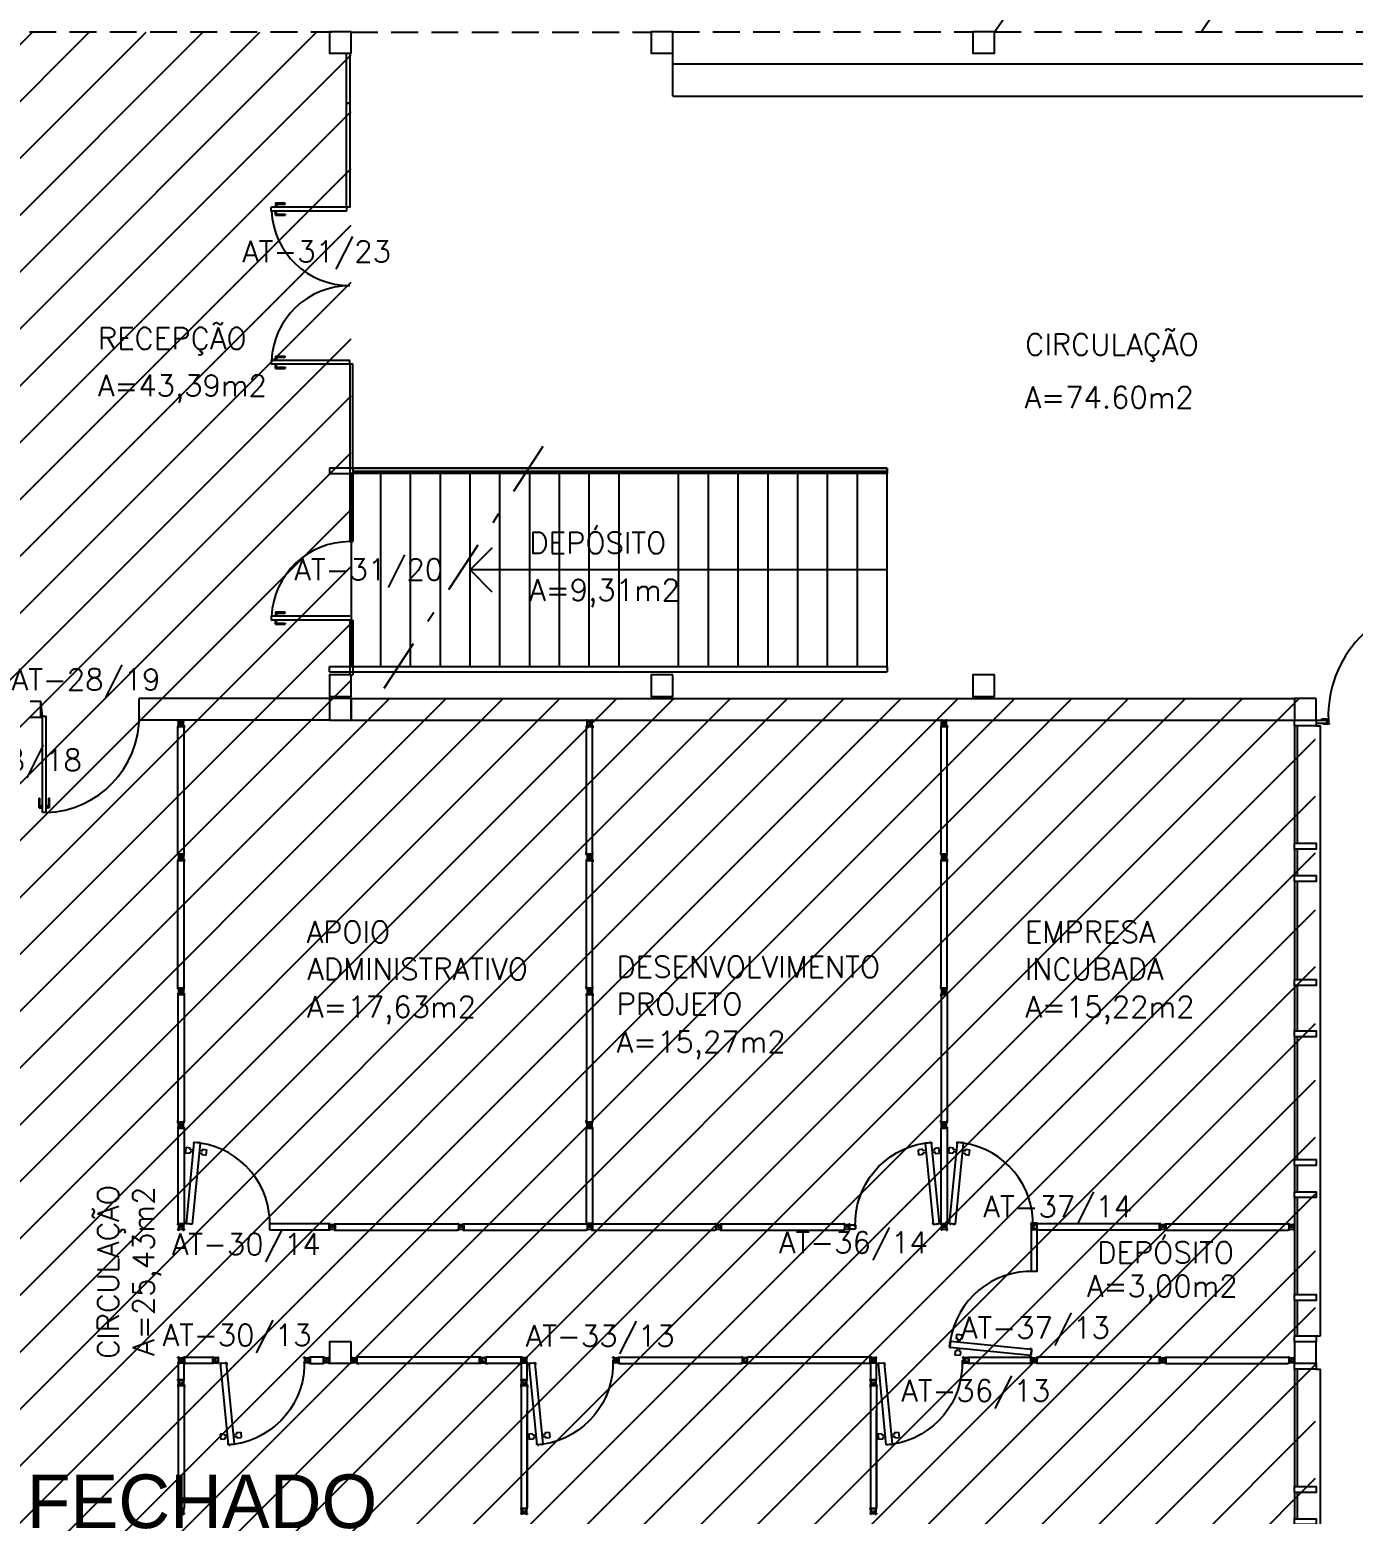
# Model space of a CAD drawing. Header units: centimetres. Extents: x -214 to 72, y 205 to 367.
# Drawn here: x -183.83 to -171.49, y 222.39 to 236.24 of the extents above; entities that cross this region are included whole.
import ezdxf

# ---------------------------------------------------------------- set-up
doc = ezdxf.new("R2010")
doc.units = ezdxf.units.CM
doc.header["$MEASUREMENT"] = 0
doc.linetypes.add('DASHDOT', pattern=[1, 0.5, -0.25, 0, -0.25])
doc.linetypes.add('HIDDEN', pattern=[0.375, 0.25, -0.125])
doc.layers.get('0').update_dxf_attribs({"linetype": 'CONTINUOUS'})
for name, color, linetype in [('1', 1, 'CONTINUOUS'), ('ALV', 2, 'CONTINUOUS'), ('AREA', 2, 'CONTINUOUS'), ('DIV', 2, 'CONTINUOUS'), ('ENDEREÇO NOVO', 2, 'CONTINUOUS'), ('ESQ', 1, 'CONTINUOUS'), ('ESTRUT', 3, 'CONTINUOUS'), ('MACANETA', 2, 'CONTINUOUS'), ('MARCO', 2, 'CONTINUOUS'), ('PISO', 1, 'CONTINUOUS'), ('PORTA', 1, 'CONTINUOUS'), ('PROJ', 1, 'HIDDEN'), ('TEXTO', 2, 'CONTINUOUS'), ('USO', 2, 'CONTINUOUS')]:
    doc.layers.add(name, color=color, linetype=linetype)
doc.styles.add('UNB-100', font='simplex.shx', dxfattribs={"height": 0.2})

# ---------------------------------------------------------------- blocks, each defined once
blk = doc.blocks.new('ESQ6')
at = {"layer": 'ESQ'}
for p, q in [((-0.24, 5.745), (-0.24, 0.055)), ((-0.2, 5.745), (-0.24, 5.745)), ((-0.2, 5.745), (-0.2, 5.745)), ((-0.025, 5.415), (-0.025, 5.745)), ((0, 5.415), (0, 5.745)), ((-0.025, 4.455), (-0.025, 5.36)), ((0, 4.455), (0, 5.36)), ((-0.025, 4.155), (-0.025, 4.4)), ((0, 4.155), (0, 4.4)), ((-0.025, 2.955), (-0.025, 4.1)), ((0, 2.955), (0, 4.1)), ((-0.025, 2.475), (-0.025, 2.9)), ((0, 2.475), (0, 2.9)), ((-0.025, 1.505), (-0.025, 2.42)), ((0, 1.505), (0, 2.42)), ((-0.025, 1.205), (-0.025, 1.45)), ((0, 1.205), (0, 1.45)), ((-0.025, 0.055), (-0.025, 1.15)), ((0, 0.055), (0, 1.15)), ((-0.2, 0.055), (-0.24, 0.055))]:
    blk.add_line(p, q, dxfattribs=at)
for points in [[(0, 5.745), (-0.2, 5.745), (-0.2, 5.8), (0, 5.8)], [(0, 5.36), (-0.2, 5.36), (-0.2, 5.415), (0, 5.415)], [(0, 4.4), (-0.2, 4.4), (-0.2, 4.455), (0, 4.455)], [(0, 4.1), (-0.2, 4.1), (-0.2, 4.155), (0, 4.155)], [(0, 2.9), (-0.2, 2.9), (-0.2, 2.955), (0, 2.955)], [(0, 2.42), (-0.2, 2.42), (-0.2, 2.475), (0, 2.475)], [(0, 1.45), (-0.2, 1.45), (-0.2, 1.505), (0, 1.505)], [(0, 1.15), (-0.2, 1.15), (-0.2, 1.205), (0, 1.205)], [(0, 0), (-0.2, 0), (-0.2, 0.055), (0, 0.055)]]:
    blk.add_lwpolyline(points, close=True, dxfattribs=at)
blk = doc.blocks.new('MTDIV')
for p, q in [((-0.0285, 0.0185), (-0.0285, 0.0285)), ((-0.0185, 0.0285), (-0.0285, 0.0285)), ((-0.0265, 0.0185), (-0.0285, 0.0185)), ((-0.0265, 0.0235), (-0.0265, 0.0265)), ((-0.0265, 0.0265), (-0.0185, 0.0265)), ((-0.0265, 0.0235), (0.0265, 0.0235)), ((-0.0215, 0.0235), (-0.0265, 0.0235)), ((-0.0265, 0.0185), (-0.0265, 0.0215)), ((-0.0265, 0.0215), (-0.0235, 0.0215)), ((-0.0235, 0.0215), (-0.0235, -0.0215)), ((-0.0215, 0.0235), (-0.0215, 0.0215)), ((-0.0215, 0.0215), (0.0215, 0.0215)), ((-0.0215, 0.0195), (0.0195, 0.0195)), ((-0.0215, 0.0195), (-0.0215, -0.0195)), ((-0.0185, 0.0265), (-0.0185, 0.0285)), ((-0.0049, 0), (0.0049, 0)), ((0, -0.0049), (0, 0.0049)), ((0.0195, 0.0095), (0.0115, 0.0095)), ((0.0115, 0.0095), (0.0115, 0.0075)), ((0.0215, 0.0075), (0.0115, 0.0075)), ((0.0135, 0.0075), (0.0135, 0.0055)), ((0.0215, 0.0055), (0.0135, 0.0055)), ((0.0185, 0.0265), (0.0185, 0.0285)), ((0.0185, 0.0285), (0.0285, 0.0285)), ((0.0185, 0.0265), (0.0265, 0.0265)), ((0.0195, 0.0195), (0.0195, 0.0095)), ((0.0215, 0.0235), (0.0215, 0.0075)), ((0.0215, 0.0235), (0.0265, 0.0235)), ((0.0215, 0.0055), (0.0215, -0.0055)), ((0.0235, 0.0215), (0.0235, -0.0215)), ((0.0265, 0.0215), (0.0235, 0.0215)), ((0.0265, 0.0235), (0.0265, 0.0265)), ((0.0265, 0.0185), (0.0265, 0.0215)), ((0.0265, 0.0185), (0.0285, 0.0185)), ((0.0285, 0.0185), (0.0285, 0.0285)), ((-0.0285, -0.0185), (-0.0285, -0.0285)), ((-0.0285, -0.0185), (-0.0265, -0.0185)), ((-0.0185, -0.0285), (-0.0285, -0.0285)), ((-0.0265, -0.0185), (-0.0265, -0.0215)), ((-0.0265, -0.0215), (-0.0235, -0.0215)), ((0.0265, -0.0235), (-0.0265, -0.0235)), ((-0.0265, -0.0235), (-0.0265, -0.0265)), ((-0.0215, -0.0235), (-0.0265, -0.0235)), ((-0.0185, -0.0265), (-0.0265, -0.0265)), ((-0.0215, -0.0195), (0.0195, -0.0195)), ((-0.0215, -0.0215), (0.0215, -0.0215)), ((-0.0215, -0.0215), (-0.0215, -0.0235)), ((-0.0185, -0.0265), (-0.0185, -0.0285)), ((0.0215, -0.0075), (0.0115, -0.0075)), ((0.0115, -0.0075), (0.0115, -0.0095)), ((0.0195, -0.0095), (0.0115, -0.0095)), ((0.0215, -0.0055), (0.0135, -0.0055)), ((0.0135, -0.0055), (0.0135, -0.0075)), ((0.0185, -0.0265), (0.0185, -0.0285)), ((0.0265, -0.0265), (0.0185, -0.0265)), ((0.0185, -0.0285), (0.0285, -0.0285)), ((0.0195, -0.0095), (0.0195, -0.0195)), ((0.0215, -0.0075), (0.0215, -0.0235)), ((0.0215, -0.0235), (0.0265, -0.0235)), ((0.0265, -0.0215), (0.0235, -0.0215)), ((0.0265, -0.0185), (0.0265, -0.0215)), ((0.0285, -0.0185), (0.0265, -0.0185)), ((0.0265, -0.0235), (0.0265, -0.0265)), ((0.0285, -0.0185), (0.0285, -0.0285))]:
    blk.add_line(p, q)
blk = doc.blocks.new('DIV12')
for p, q in [((-0.005, 0), (0.005, 0)), ((0, -0.005), (0, 0.005)), ((0.024, 0.018), (0.028, 0.018)), ((0.024, 0.018), (0.024, 0.016)), ((0.024, 0.016), (0.028, 0.016)), ((0.028, 0.03), (0.043, 0.03)), ((0.028, 0.018), (0.028, 0.03)), ((0.028, -0.017), (0.028, 0.016)), ((0.03, 0.028), (1.169, 0.028)), ((0.03, -0.029), (0.03, 0.028)), ((0.043, 0.03), (0.043, 0.028)), ((0.024, -0.017), (0.028, -0.017)), ((0.024, -0.017), (0.024, -0.019)), ((0.024, -0.019), (0.028, -0.019)), ((0.028, -0.031), (0.028, -0.019)), ((0.028, -0.031), (0.043, -0.031)), ((0.03, -0.029), (1.169, -0.029)), ((0.043, -0.029), (0.043, -0.031))]:
    blk.add_line(p, q)
blk = doc.blocks.new('DIV125')
for p, q in [((0, -0.011), (0, 0.011)), ((0.024, 0.018), (0.028, 0.018)), ((0.024, 0.018), (0.024, 0.016)), ((0.024, 0.016), (0.028, 0.016)), ((0.028, 0.03), (0.043, 0.03)), ((0.028, 0.018), (0.028, 0.03)), ((0.028, -0.017), (0.028, 0.016)), ((0.03, 0.028), (1.219, 0.028)), ((0.03, -0.029), (0.03, 0.028)), ((0.043, 0.03), (0.043, 0.028)), ((1.221, 0.03), (1.207, 0.03)), ((1.207, 0.03), (1.207, 0.028)), ((1.219, -0.029), (1.219, 0.028)), ((1.221, 0.018), (1.221, 0.03)), ((1.226, 0.018), (1.221, 0.018)), ((1.221, -0.017), (1.221, 0.016)), ((1.226, 0.016), (1.221, 0.016)), ((1.226, 0.018), (1.226, 0.016)), ((1.25, -0.011), (1.25, 0.011)), ((0.01, 0), (-0.012, 0)), ((0.024, -0.017), (0.028, -0.017)), ((0.024, -0.017), (0.024, -0.019)), ((0.024, -0.019), (0.028, -0.019)), ((0.028, -0.031), (0.028, -0.019)), ((0.028, -0.031), (0.043, -0.031)), ((0.03, -0.029), (1.219, -0.029)), ((0.043, -0.029), (0.043, -0.031)), ((1.207, -0.029), (1.207, -0.031)), ((1.221, -0.031), (1.207, -0.031)), ((1.226, -0.017), (1.221, -0.017)), ((1.221, -0.031), (1.221, -0.019)), ((1.226, -0.019), (1.221, -0.019)), ((1.226, -0.017), (1.226, -0.019)), ((1.24, 0), (1.262, 0))]:
    blk.add_line(p, q)
blk = doc.blocks.new('DOOR90')
at = {"layer": 'MACANETA'}
for p, q in [((-0.015, -0.755), (-0.01, -0.755)), ((-0.015, -0.845), (-0.015, -0.755)), ((-0.01, -0.845), (-0.01, -0.755)), ((-0.01, -0.825), (0.012, -0.825)), ((0.012, -0.853), (0.012, -0.818)), ((0.012, -0.818), (0.015, -0.818)), ((0.053, -0.818), (0.05, -0.818)), ((0.053, -0.853), (0.053, -0.818)), ((0.075, -0.825), (0.053, -0.825)), ((0.08, -0.755), (0.075, -0.755)), ((0.075, -0.845), (0.075, -0.755)), ((0.08, -0.845), (0.08, -0.755)), ((-0.015, -0.845), (0.012, -0.845)), ((0.012, -0.853), (0.015, -0.853)), ((0.053, -0.853), (0.05, -0.853)), ((0.08, -0.845), (0.053, -0.845))]:
    blk.add_line(p, q, dxfattribs=at)
at = {"layer": 'PORTA'}
for p, q in [((0.015, -0.89), (0.015, 0.01)), ((0.015, 0.01), (0.05, 0.01)), ((0.05, -0.89), (0.05, 0.01)), ((0.05, -0.89), (0.015, -0.89))]:
    blk.add_line(p, q, dxfattribs=at)
at = {"layer": 'PORTA', "color": 1}
blk.add_arc((0.02, 0.01), 0.9, 271.9102, 0, dxfattribs=at)
blk = doc.blocks.new('PLXE')
at = {"color": 1}
for p, q in [((0.043, 0.69), (0.048, 0.74)), ((0.087, 0.736), (0.048, 0.74)), ((0.082, 0.686), (0.084, 0.701)), ((0.112, 0.698), (0.084, 0.701)), ((0.086, 0.721), (0.087, 0.736)), ((0.114, 0.718), (0.086, 0.721)), ((0.169, 0.693), (0.197, 0.69)), ((0.171, 0.713), (0.199, 0.71)), ((0.199, 0.71), (0.2, 0.725)), ((0.2, 0.725), (0.24, 0.721)), ((0.235, 0.671), (0.24, 0.721)), ((0.082, 0.686), (0.043, 0.69)), ((0.195, 0.675), (0.197, 0.69)), ((0.195, 0.675), (0.235, 0.671))]:
    blk.add_line(p, q, dxfattribs=at)
at = {"color": 2}
for p, q in [((0.121, 0.788), (0.047, 0.032)), ((0.178, 0.782), (0.103, 0.027)), ((0.119, 0.79), (0.118, 0.776)), ((0.118, 0.776), (0.12, 0.776)), ((0.131, 0.789), (0.119, 0.79)), ((0.178, 0.782), (0.121, 0.788)), ((0.131, 0.794), (0.133, 0.794)), ((0.131, 0.794), (0.131, 0.789)), ((0.133, 0.794), (0.133, 0.789)), ((0.166, 0.786), (0.133, 0.789)), ((0.166, 0.791), (0.168, 0.79)), ((0.166, 0.791), (0.166, 0.786)), ((0.168, 0.79), (0.168, 0.785)), ((0.18, 0.784), (0.168, 0.785)), ((0.176, 0.77), (0.178, 0.77)), ((0.18, 0.784), (0.178, 0.77)), ((-0.008, 0), (0.008, 0)), ((0, 0.006), (0, -0.007)), ((0.044, 0.031), (0.046, 0.045)), ((0.056, 0.029), (0.044, 0.031)), ((0.046, 0.045), (0.048, 0.045)), ((0.103, 0.027), (0.047, 0.032)), ((0.056, 0.024), (0.056, 0.029)), ((0.056, 0.024), (0.058, 0.024)), ((0.091, 0.026), (0.058, 0.029)), ((0.058, 0.024), (0.058, 0.029)), ((0.091, 0.021), (0.091, 0.026)), ((0.091, 0.021), (0.093, 0.021)), ((0.105, 0.025), (0.093, 0.026)), ((0.093, 0.021), (0.093, 0.026)), ((0.104, 0.039), (0.106, 0.039)), ((0.105, 0.025), (0.106, 0.039))]:
    blk.add_line(p, q, dxfattribs=at)
at = {"color": 1}
blk.add_arc((0.065, 0.028), 0.764, 357.9063, 81.358, dxfattribs=at)

msp = doc.modelspace()

# ---------------------------------------------------------------- hatches: boundary and pattern name
at = {"layer": 'MACANETA'}
h = msp.add_hatch(dxfattribs=at)
h.set_pattern_fill('ANSI31', color=1, scale=3, style=0)
edge = h.paths.add_edge_path()
edge.add_line((-180.835, 236.213), (-196.035, 236.218))
edge.add_line((-196.035, 236.218), (-196.035, 229.998))
edge.add_line((-196.035, 229.998), (-193.035, 229.998))
edge.add_line((-193.035, 229.998), (-193.035, 211.798))
edge.add_line((-193.035, 211.798), (-171.835, 211.798))
edge.add_line((-171.835, 211.798), (-171.842, 229.998))
edge.add_line((-171.842, 229.998), (-180.835, 229.998))
edge.add_line((-180.835, 229.998), (-180.835, 236.213))
edge.add_line((-180.835, 236.213), (-196.035, 236.213))

# ---------------------------------------------------------------- linework, layer by layer
at = {"layer": '1'}
msp.add_lwpolyline([(-175.835, 231.198), (-179.724, 231.198), (-179.522, 231.4), (-179.724, 231.198), (-179.522, 230.995)], dxfattribs=at)
at = {"layer": 'ALV'}
for p, q in [((-180.835, 230.218), (-180.835, 230.218)), ((-183.829, 229.974), (-183.729, 229.974)), ((-183.729, 229.824), (-183.729, 229.974)), ((-181.035, 229.998), (-182.81, 229.998)), ((-182.81, 229.798), (-182.81, 229.998)), ((-180.835, 229.998), (-172.035, 229.998)), ((-180.835, 229.998), (-180.835, 229.798)), ((-172.035, 229.998), (-172.035, 229.798)), ((-183.829, 229.824), (-183.729, 229.824)), ((-181.035, 229.798), (-182.81, 229.798)), ((-180.835, 229.798), (-172.035, 229.798))]:
    msp.add_line(p, q, dxfattribs=at)
for points in [[(-180.877, 236.018), (-180.847, 236.018), (-180.847, 235.551), (-180.877, 235.551)], [(-180.877, 235.551), (-180.847, 235.551), (-180.847, 234.581), (-180.877, 234.581)], [(-180.847, 232.148), (-180.817, 232.148), (-180.817, 233.118), (-180.847, 233.118)]]:
    msp.add_lwpolyline(points, close=True, dxfattribs=at)
at = {"layer": 'DIV'}
for p, q in [((-180.847, 232.148), (-180.847, 231.462)), ((-180.817, 232.148), (-180.817, 231.462)), ((-180.817, 232.148), (-175.835, 232.148)), ((-180.817, 232.118), (-175.835, 232.118)), ((-175.835, 232.118), (-175.835, 232.148)), ((-180.847, 231.462), (-180.817, 231.462)), ((-180.847, 230.731), (-180.817, 230.731)), ((-180.847, 230.731), (-180.847, 230.218)), ((-180.817, 230.731), (-180.817, 230.218)), ((-180.847, 230.218), (-180.817, 230.218)), ((-181.592, 225.04), (-181.592, 225.097)), ((-181.039, 225.097), (-181.592, 225.097)), ((-181.039, 225.04), (-181.039, 225.097)), ((-176.187, 225.088), (-176.132, 225.088)), ((-176.187, 225.051), (-176.132, 225.051)), ((-176.132, 225.088), (-176.132, 225.051)), ((-181.039, 225.04), (-181.592, 225.04)), ((-182.397, 223.843), (-182.397, 223.845)), ((-182.397, 223.845), (-182.392, 223.845)), ((-182.397, 223.843), (-182.392, 223.843)), ((-182.397, 223.808), (-182.397, 223.81)), ((-182.397, 223.81), (-182.392, 223.81)), ((-182.397, 223.808), (-182.392, 223.808)), ((-182.392, 223.857), (-182.392, 223.845)), ((-182.392, 223.857), (-182.378, 223.857)), ((-182.392, 223.843), (-182.392, 223.81)), ((-182.392, 223.808), (-182.392, 223.796)), ((-182.39, 223.855), (-182.39, 223.798)), ((-182.39, 223.855), (-182.127, 223.855)), ((-182.378, 223.855), (-182.378, 223.857)), ((-182.127, 223.855), (-182.127, 223.798)), ((-180.812, 223.826), (-180.802, 223.826)), ((-180.807, 223.821), (-180.807, 223.831)), ((-180.784, 223.845), (-180.779, 223.845)), ((-180.784, 223.845), (-180.784, 223.843)), ((-180.784, 223.843), (-180.779, 223.843)), ((-180.784, 223.81), (-180.779, 223.81)), ((-180.784, 223.81), (-180.784, 223.808)), ((-180.784, 223.808), (-180.779, 223.808)), ((-180.779, 223.857), (-180.764, 223.857)), ((-180.779, 223.845), (-180.779, 223.857)), ((-180.779, 223.81), (-180.779, 223.843)), ((-180.779, 223.796), (-180.779, 223.808)), ((-180.777, 223.798), (-180.777, 223.855)), ((-180.764, 223.857), (-180.764, 223.855)), ((-179.602, 223.826), (-179.612, 223.826)), ((-179.607, 223.821), (-179.607, 223.831)), ((-179.584, 223.845), (-179.579, 223.845)), ((-179.584, 223.845), (-179.584, 223.843)), ((-179.584, 223.843), (-179.579, 223.843)), ((-179.584, 223.81), (-179.579, 223.81)), ((-179.584, 223.81), (-179.584, 223.808)), ((-179.584, 223.808), (-179.579, 223.808)), ((-179.579, 223.857), (-179.564, 223.857)), ((-179.579, 223.845), (-179.579, 223.857)), ((-179.579, 223.81), (-179.579, 223.843)), ((-179.579, 223.796), (-179.579, 223.808)), ((-179.564, 223.857), (-179.564, 223.855)), ((-175.071, 223.798), (-175.071, 223.855)), ((-175.071, 223.855), (-174.494, 223.855)), ((-174.507, 223.857), (-174.507, 223.855)), ((-174.492, 223.857), (-174.507, 223.857)), ((-174.494, 223.798), (-174.494, 223.855)), ((-174.492, 223.845), (-174.492, 223.857)), ((-174.487, 223.845), (-174.492, 223.845)), ((-174.487, 223.843), (-174.492, 223.843)), ((-174.492, 223.81), (-174.492, 223.843)), ((-174.487, 223.81), (-174.492, 223.81)), ((-174.487, 223.808), (-174.492, 223.808)), ((-174.492, 223.796), (-174.492, 223.808)), ((-174.487, 223.845), (-174.487, 223.843)), ((-174.487, 223.81), (-174.487, 223.808)), ((-172.069, 223.826), (-172.059, 223.826)), ((-182.392, 223.796), (-182.378, 223.796)), ((-182.39, 223.798), (-182.127, 223.798)), ((-182.378, 223.796), (-182.378, 223.798)), ((-180.779, 223.796), (-180.764, 223.796)), ((-180.764, 223.798), (-180.764, 223.796)), ((-179.579, 223.796), (-179.564, 223.796)), ((-179.564, 223.798), (-179.564, 223.796)), ((-175.071, 223.798), (-174.494, 223.798)), ((-174.507, 223.798), (-174.507, 223.796)), ((-174.492, 223.796), (-174.507, 223.796)), ((-179.192, 222.447), (-179.192, 223.354)), ((-175.935, 222.447), (-175.935, 223.354))]:
    msp.add_line(p, q, dxfattribs=at)
for points in [[(-182.392, 225.098), (-182.449, 225.098), (-182.449, 225.991), (-182.392, 225.991)], [(-178.582, 225.1), (-178.639, 225.1), (-178.639, 225.991), (-178.582, 225.991)], [(-175.275, 225.098), (-175.332, 225.098), (-175.332, 225.991), (-175.275, 225.991)], [(-174.435, 225.105), (-174.492, 225.105), (-174.492, 224.656), (-174.435, 224.656)], [(-181.091, 223.797), (-181.091, 223.854), (-181.218, 223.854), (-181.218, 223.797)], [(-182.392, 223.647), (-182.392, 223.798), (-182.449, 223.798), (-182.449, 223.647)], [(-179.192, 223.647), (-179.192, 223.798), (-179.249, 223.798), (-179.249, 223.647)], [(-175.935, 223.647), (-175.935, 223.798), (-175.992, 223.798), (-175.992, 223.647)]]:
    msp.add_lwpolyline(points, close=True, dxfattribs=at)
msp.add_lwpolyline([(-179.577, 223.855), (-179.577, 223.798), (-179.249, 223.798), (-179.249, 223.855), (-179.577, 223.855)], dxfattribs=at)
at = {"layer": 'ESTRUT'}
for points in [[(-180.835, 236.218), (-181.035, 236.218), (-181.035, 236.018), (-180.835, 236.018)], [(-177.835, 236.218), (-178.035, 236.218), (-178.035, 236.018), (-177.835, 236.018)], [(-174.835, 236.218), (-175.035, 236.218), (-175.035, 236.018), (-174.835, 236.018)], [(-180.835, 230.218), (-181.035, 230.218), (-181.035, 230.018), (-180.835, 230.018)], [(-177.835, 230.218), (-178.035, 230.218), (-178.035, 230.018), (-177.835, 230.018)], [(-174.835, 230.218), (-175.035, 230.218), (-175.035, 230.018), (-174.835, 230.018)], [(-180.835, 229.998), (-181.035, 229.998), (-181.035, 229.798), (-180.835, 229.798)], [(-171.835, 229.998), (-172.035, 229.998), (-172.035, 229.798), (-171.835, 229.798)], [(-180.835, 223.998), (-181.035, 223.998), (-181.035, 223.798), (-180.835, 223.798)], [(-171.835, 223.998), (-172.035, 223.998), (-172.035, 223.798), (-171.835, 223.798)]]:
    msp.add_lwpolyline(points, close=True, dxfattribs=at)
at = {"layer": 'MARCO'}
for p, q in [((-183.729, 229.974), (-183.729, 229.974)), ((-183.729, 229.974), (-183.729, 229.974)), ((-183.729, 229.974), (-183.729, 229.974)), ((-183.729, 229.974), (-183.729, 229.974)), ((-183.729, 229.974), (-183.729, 229.974)), ((-183.714, 229.834), (-183.729, 229.974)), ((-183.729, 229.824), (-183.714, 229.834)), ((-183.729, 229.824), (-183.729, 229.824)), ((-183.729, 229.824), (-183.729, 229.824)), ((-183.729, 229.824), (-183.729, 229.824)), ((-183.729, 229.824), (-183.729, 229.824)), ((-183.714, 229.834), (-183.714, 229.834)), ((-183.714, 229.834), (-183.714, 229.834))]:
    msp.add_line(p, q, dxfattribs=at)
at = {"layer": 'PISO'}
for p, q in [((-174.835, 236.218), (-167.339, 246.941)), ((-171.71, 238.003), (-172.902, 236.218)), ((-177.835, 235.618), (-177.835, 236.018)), ((-177.835, 235.918), (-169.035, 235.918)), ((-177.835, 235.618), (-169.035, 235.618)), ((-181.539, 234.621), (-181.449, 234.621)), ((-181.539, 234.621), (-181.539, 234.58)), ((-181.529, 234.611), (-181.449, 234.611)), ((-181.529, 234.611), (-181.529, 234.58)), ((-181.449, 234.611), (-181.449, 234.62)), ((-180.847, 234.581), (-181.579, 234.581)), ((-181.579, 234.546), (-181.579, 234.581)), ((-180.877, 234.546), (-181.579, 234.546)), ((-181.539, 234.506), (-181.539, 234.546)), ((-181.539, 234.506), (-181.449, 234.506)), ((-181.529, 234.516), (-181.529, 234.546)), ((-181.529, 234.516), (-181.449, 234.516)), ((-181.449, 234.516), (-181.449, 234.506)), ((-180.877, 234.581), (-180.877, 234.546)), ((-180.847, 233.153), (-181.579, 233.153)), ((-181.579, 233.153), (-181.579, 233.118)), ((-180.847, 233.118), (-181.579, 233.118)), ((-181.539, 233.193), (-181.449, 233.193)), ((-181.539, 233.193), (-181.539, 233.153)), ((-181.539, 233.078), (-181.539, 233.118)), ((-181.539, 233.078), (-181.449, 233.078)), ((-181.529, 233.183), (-181.449, 233.183)), ((-181.529, 233.183), (-181.529, 233.153)), ((-181.529, 233.088), (-181.529, 233.118)), ((-181.529, 233.088), (-181.449, 233.088)), ((-181.449, 233.183), (-181.449, 233.192)), ((-181.449, 233.088), (-181.449, 233.078)), ((-180.847, 233.118), (-180.847, 233.153)), ((-175.835, 232.148), (-181.035, 232.148)), ((-181.035, 232.148), (-181.035, 232.098)), ((-175.835, 232.148), (-175.835, 232.098)), ((-181.035, 232.098), (-180.835, 232.098)), ((-175.835, 232.098), (-180.835, 232.098)), ((-180.835, 232.098), (-180.835, 230.298)), ((-180.558, 230.298), (-180.558, 232.098)), ((-180.28, 230.298), (-180.28, 232.098)), ((-180.002, 230.298), (-180.002, 232.098)), ((-179.724, 230.298), (-179.724, 232.098)), ((-179.447, 230.298), (-179.447, 232.098)), ((-179.169, 230.298), (-179.169, 232.098)), ((-178.891, 230.298), (-178.891, 232.098)), ((-178.613, 230.298), (-178.613, 232.098)), ((-178.335, 230.298), (-178.335, 232.098)), ((-177.78, 230.298), (-177.78, 232.098)), ((-177.502, 230.298), (-177.502, 232.098)), ((-177.224, 230.298), (-177.224, 232.098)), ((-176.946, 230.298), (-176.946, 232.098)), ((-176.669, 230.298), (-176.669, 232.098)), ((-176.391, 230.298), (-176.391, 232.098)), ((-176.113, 230.298), (-176.113, 232.098)), ((-175.835, 230.298), (-175.835, 232.098)), ((-180.847, 230.766), (-181.579, 230.766)), ((-181.579, 230.766), (-181.579, 230.731)), ((-180.847, 230.731), (-181.579, 230.731)), ((-181.539, 230.806), (-181.449, 230.806)), ((-181.539, 230.806), (-181.539, 230.766)), ((-181.539, 230.691), (-181.539, 230.731)), ((-181.529, 230.796), (-181.449, 230.796)), ((-181.529, 230.796), (-181.529, 230.766)), ((-181.529, 230.701), (-181.529, 230.731)), ((-181.449, 230.796), (-181.449, 230.805)), ((-181.539, 230.691), (-181.449, 230.691)), ((-181.529, 230.701), (-181.449, 230.701)), ((-181.449, 230.701), (-181.449, 230.691)), ((-181.035, 230.248), (-181.035, 230.298)), ((-181.035, 230.298), (-180.835, 230.298)), ((-181.035, 230.248), (-175.835, 230.248)), ((-180.835, 230.298), (-175.835, 230.298)), ((-175.835, 230.298), (-175.835, 230.298)), ((-175.835, 230.298), (-175.835, 230.298)), ((-175.835, 230.298), (-175.835, 230.247))]:
    msp.add_line(p, q, dxfattribs=at)
at = {"layer": 'PISO', "linetype": 'DASHDOT'}
msp.add_line((-179.047, 232.348), (-180.543, 230.072), dxfattribs=at)
at = {"layer": 'PISO'}
for centre, start, end in [((-180.847, 234.581), 182.6571, 270), ((-180.847, 233.118), 90, 177.3429), ((-180.847, 230.731), 90, 177.3429)]:
    msp.add_arc(centre, 0.731, start, end, dxfattribs=at)
at = {"layer": 'PORTA'}
for p, q in [((-171.835, 229.798), (-171.735, 229.798)), ((-171.835, 229.768), (-171.735, 229.768)), ((-171.78, 229.798), (-171.78, 229.808)), ((-171.78, 229.808), (-171.73, 229.808)), ((-171.77, 229.758), (-171.77, 229.768)), ((-171.72, 229.758), (-171.77, 229.758)), ((-171.735, 229.798), (-171.735, 229.768)), ((-171.735, 229.798), (-171.73, 229.798)), ((-171.735, 229.768), (-171.72, 229.768)), ((-171.73, 229.808), (-171.73, 229.798)), ((-171.73, 229.798), (-171.72, 229.798)), ((-171.72, 229.798), (-171.72, 229.763)), ((-171.71, 229.768), (-171.72, 229.768)), ((-171.72, 229.768), (-171.72, 229.758)), ((-171.72, 229.763), (-171.71, 229.763)), ((-171.71, 229.763), (-171.71, 229.768))]:
    msp.add_line(p, q, dxfattribs=at)
msp.add_arc((-170.658, 229.835), 1.063, 91.2167, 181.9953, dxfattribs=at)
at = {"layer": 'PROJ'}
for p, q in [((-186.835, 236.217), (-181.013, 236.218)), ((-180.835, 236.213), (-178.035, 236.213)), ((-177.835, 236.218), (-175.023, 236.218)), ((-177.835, 236.218), (-175.023, 236.218)), ((-174.835, 236.218), (-169.012, 236.218)), ((-174.835, 236.218), (-169.012, 236.218))]:
    msp.add_line(p, q, dxfattribs=at)

# ---------------------------------------------------------------- block references
at = {"layer": 'DIV', "xscale": -1}
for name, p, rotation in [('DIV125', (-182.421, 228.519), 270), ('MTDIV', (-182.421, 229.769), 180), ('DIV125', (-178.611, 228.519), 270), ('MTDIV', (-178.611, 229.769), 180), ('DIV125', (-175.304, 228.519), 270), ('MTDIV', (-175.304, 229.769), 180), ('DIV125', (-182.421, 227.269), 270), ('DIV125', (-178.611, 227.269), 270), ('DIV125', (-175.304, 227.269), 270), ('MTDIV', (-182.421, 226.019), 180), ('MTDIV', (-178.611, 226.019), 180), ('MTDIV', (-175.304, 226.019), 180), ('PLXE', (-182.099, 223.826), 180.0000000000261), ('PLXE', (-179.221, 223.826), 180.0000000000261), ('PLXE', (-175.964, 223.826), 180.0000000000261), ('DIV12', (-182.421, 223.618), 90), ('DIV12', (-179.221, 223.618), 90), ('DIV12', (-175.964, 223.618), 90)]:
    msp.add_blockref(name, p, dxfattribs=dict(at, rotation=rotation))
at = {"layer": 'DIV'}
for name, p in [('MTDIV', (-182.421, 228.519)), ('MTDIV', (-178.611, 228.519)), ('MTDIV', (-175.304, 228.519)), ('MTDIV', (-182.421, 227.269)), ('MTDIV', (-178.611, 227.269)), ('MTDIV', (-175.304, 227.269)), ('PLXE', (-182.421, 225.069)), ('MTDIV', (-182.421, 225.069)), ('MTDIV', (-181.011, 225.069)), ('DIV12', (-181.011, 225.069)), ('MTDIV', (-179.811, 225.069)), ('DIV12', (-179.811, 225.069)), ('MTDIV', (-178.611, 225.069)), ('DIV12', (-178.611, 225.069)), ('MTDIV', (-177.411, 225.069)), ('DIV12', (-177.411, 225.069)), ('MTDIV', (-176.211, 225.069)), ('MTDIV', (-175.304, 225.069)), ('MTDIV', (-173.264, 225.069)), ('DIV12', (-173.264, 225.069)), ('MTDIV', (-172.064, 225.069)), ('MTDIV', (-182.421, 223.826)), ('MTDIV', (-181.247, 223.826)), ('MTDIV', (-181.063, 223.826)), ('MTDIV', (-180.807, 223.826)), ('MTDIV', (-179.221, 223.826)), ('MTDIV', (-178.364, 223.826)), ('DIV12', (-178.364, 223.826)), ('MTDIV', (-175.964, 223.826)), ('MTDIV', (-174.464, 223.826)), ('MTDIV', (-173.264, 223.826)), ('DIV12', (-173.264, 223.826)), ('MTDIV', (-172.064, 223.826))]:
    msp.add_blockref(name, p, dxfattribs=at)
for name, p, rotation in [('DIV125', (-182.421, 227.269), 270), ('DIV125', (-178.611, 227.269), 270), ('DIV125', (-175.304, 227.269), 270), ('PLXE', (-175.304, 225.069), 359.999999999974), ('PLXE', (-174.464, 223.826), 89.99999999997395), ('MTDIV', (-179.221, 223.826), 180), ('MTDIV', (-175.964, 223.826), 180), ('MTDIV', (-182.421, 223.618), 270), ('MTDIV', (-179.221, 223.618), 270), ('MTDIV', (-175.964, 223.618), 270), ('MTDIV', (-182.421, 222.418), 270), ('MTDIV', (-179.221, 222.418), 270), ('MTDIV', (-175.964, 222.418), 270)]:
    msp.add_blockref(name, p, dxfattribs=dict(at, rotation=rotation))
at = {"layer": 'DIV', "xscale": -1}
for name, p in [('PLXE', (-175.304, 225.069)), ('MTDIV', (-174.464, 225.069)), ('DIV12', (-173.264, 225.069)), ('MTDIV', (-182.099, 223.826)), ('DIV12', (-179.607, 223.826)), ('MTDIV', (-179.607, 223.826)), ('MTDIV', (-177.164, 223.826)), ('DIV12', (-175.964, 223.826)), ('MTDIV', (-175.102, 223.826)), ('DIV12', (-173.264, 223.826))]:
    msp.add_blockref(name, p, dxfattribs=at)
at = {"layer": 'ESQ', "rotation": 180}
for p in [(-172.035, 229.798), (-172.035, 223.798)]:
    msp.add_blockref('ESQ6', p, dxfattribs=at)
at = {"layer": 'PORTA', "rotation": 7.717106953464281e-09}
msp.add_blockref('DOOR90', (-183.729, 229.824), dxfattribs=at)

# ---------------------------------------------------------------- texts
at = {"layer": 'AREA', "style": 'UNB-100'}
for s, p in [('A=43,39m2', (-183.197, 232.818)), ('A=74.60m2', (-174.553, 232.708)), ('A=9,31m2', (-179.173, 230.911)), ('A=17,63m2', (-181.247, 227.022)), ('A=15,22m2', (-174.546, 227.022)), ('A=15,27m2', (-178.359, 226.696)), ('A=3,00m2', (-173.972, 224.418))]:
    msp.add_text(s, height=0.2, dxfattribs=at).set_placement(p)
msp.add_text('A=25,43m2', height=0.2, rotation=90, dxfattribs=at).set_placement((-182.671, 223.869))
at = {"layer": 'ENDEREÇO NOVO', "style": 'UNB-100'}
for s, p in [('AT-31/23', (-181.851, 234.069)), ('AT-31/20', (-181.364, 231.102)), ('AT-28/19', (-184, 230.076)), ('AT-28/18', (-184.734, 229.325)), ('AT-37/14', (-174.938, 225.159)), ('AT-30/14', (-182.507, 224.809)), ('AT-36/14', (-176.844, 224.825)), ('AT-37/13', (-175.147, 224.03)), ('AT-30/13', (-182.593, 223.961)), ('AT-33/13', (-179.206, 223.953)), ('AT-36/13', (-175.704, 223.442))]:
    msp.add_text(s, height=0.2, dxfattribs=at).set_placement(p)
at = {"layer": 'TEXTO', "style": 'UNB-100'}
for s, p in [('RECEPÇÃO', (-183.197, 233.258)), ('CIRCULAÇÃO', (-174.549, 233.201)), ('DEPÓSITO', (-179.173, 231.35)), ('APOIO', (-181.251, 227.721)), ('EMPRESA', (-174.551, 227.721)), ('ADMINISTRATIVO', (-181.243, 227.375)), ('DESENVOLVIMENTO', (-178.361, 227.395)), ('INCUBADA', (-174.552, 227.375)), ('PROJETO', (-178.359, 227.049)), ('DEPÓSITO', (-173.877, 224.731))]:
    msp.add_text(s, height=0.2, dxfattribs=at).set_placement(p)
msp.add_text('CIRCULAÇÃO', height=0.2, rotation=90, dxfattribs=at).set_placement((-183, 223.84))
at = {"layer": 'USO'}
msp.add_text('FECHADO', height=0.5, dxfattribs=at).set_placement((-183.86, 222.26))

doc.saveas('drawing.dxf')
